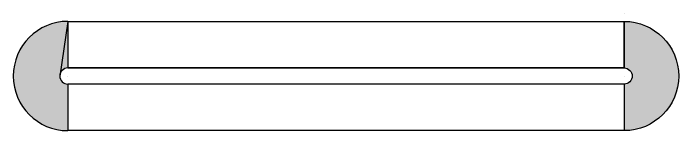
# Model space of a CAD drawing. Header units: millimetres. Extents: x 1985 to 5136, y 1737 to 3916.
# Drawn here: x 2401.22 to 2421.97, y 1755.02 to 1758.67 of the extents above; entities that cross this region are included whole.
import ezdxf

# ---------------------------------------------------------------- set-up
doc = ezdxf.new("R2010")
doc.units = ezdxf.units.MM

# ---------------------------------------------------------------- blocks, each defined once
blk = doc.blocks.new('dona_pasador')
for p, q in [((2560.848, 1881.931), (2560.848, 1880.481)), ((2560.848, 1879.981), (2560.848, 1878.531))]:
    blk.add_line(p, q)
for radius in [1.7, 0.25]:
    blk.add_arc((2560.848, 1880.231), radius, 90, 270)

msp = doc.modelspace()

# ---------------------------------------------------------------- linework, layer by layer
for p, q in [((2420.273, 1758.671), (2420.273, 1758.671, 5.5)), ((2402.923, 1758.421), (2402.673, 1756.721, 0.25)), ((2402.923, 1758.421), (2420.273, 1758.421, 2.5)), ((2402.923, 1758.421, 4.5), (2402.923, 1756.971, 4.5)), ((2420.269, 1756.968, 5.5), (2420.269, 1758.418, 5.5)), ((2420.273, 1758.421, 2.5), (2420.273, 1756.971, 2.5)), ((2402.923, 1756.971, 4.5), (2420.271, 1756.986, 5.499)), ((2420.27, 1756.986, 5.599), (2402.923, 1756.971, 4.6)), ((2402.923, 1756.971), (2420.273, 1756.971, 2.5)), ((2402.923, 1756.971, 4.5), (2402.923, 1756.971, 4.6)), ((2420.27, 1756.986, 5.499), (2420.27, 1756.986, 5.599)), ((2402.923, 1756.721, 4.5), (2402.923, 1756.721)), ((2420.273, 1756.721), (2420.273, 1756.721, 2.5)), ((2420.273, 1756.721, 2.5), (2420.273, 1756.721, 5.5)), ((2420.273, 1756.471, 2.5), (2402.923, 1756.471, 4.5)), ((2420.273, 1756.471, 2.5), (2420.273, 1755.021, 2.5)), ((2420.273, 1755.021, 2.5), (2402.923, 1755.021, 4.5)), ((2402.923, 1755.021, 4.5), (2402.923, 1755.021, 4.6)), ((2420.273, 1755.021, 2.6), (2402.923, 1755.021, 4.6)), ((2420.273, 1755.021, 2.5), (2420.273, 1755.021, 2.6))]:
    msp.add_line(p, q)
at = {"const_width": 1.45}
for points, elevation in [([(2402.923, 1757.696, 0.414214), (2401.948, 1756.721, 0.414214), (2402.923, 1755.746, 0.414214)], 4.5), ([(2420.273, 1755.746, 0.414214), (2421.248, 1756.721, 0.414214), (2420.273, 1757.696, 0.414214)], 2.5)]:
    msp.add_lwpolyline(points, format="xyb", dxfattribs=dict(at, elevation=elevation))

# ---------------------------------------------------------------- block references
msp.add_blockref('dona_pasador', (-157.925, -123.51, 4.5))
at = {"xscale": -1}
msp.add_blockref('dona_pasador', (4981.121, -123.51, 2.5), dxfattribs=at)

doc.saveas('drawing.dxf')
